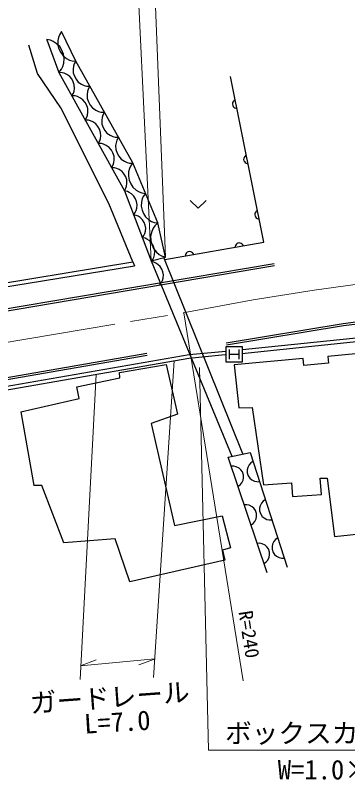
# Model space of a CAD drawing. Units: millimetres, scale not verified. Extents: x 40000 to 680000, y 20000 to 380000.
# Drawn here: x 409385 to 440558, y 240908 to 312687 of the extents above; entities that cross this region are included whole.
import ezdxf
from ezdxf.enums import TextEntityAlignment as Align

# ---------------------------------------------------------------- set-up
doc = ezdxf.new("R2010")
doc.units = ezdxf.units.MM
doc.header["$LTSCALE"] = 1000
doc.linetypes.add('CHAIN', pattern=[18.5, 12, -1.5, 3.5, -1.5])
for name, color, linetype, lineweight in [('M-BGD', 7, 'Continuous', 25), ('M-BMK', 2, 'CHAIN', 13), ('M-STR-HTXT', 7, 'Continuous', 13), ('M-STR-STRC', 7, 'Continuous', 25)]:
    doc.layers.add(name, color=color, linetype=linetype, lineweight=lineweight)
doc.styles.add('ＭＳ ゴシック', font='')
doc.styles.get('ＭＳ ゴシック').set_extended_font_data('MS Gothic')

msp = doc.modelspace()

# ---------------------------------------------------------------- linework, layer by layer
at = {"layer": 'M-BGD'}
for p, q in [((413530, 310856), (413443, 310608)), ((413729, 311158), (413530, 310856)), ((415058, 308393), (413729, 311158)), ((412694, 310341), (412315, 310410)), ((412329, 310374), (413478, 307321)), ((412949, 310225), (412694, 310341)), ((413227, 310048), (412949, 310225)), ((413383, 310304), (413376, 309888)), ((413443, 310608), (413383, 310304)), ((411467, 307213), (410641, 309871)), ((413552, 309747), (413227, 310048)), ((413376, 309888), (413482, 309526)), ((413482, 309526), (413643, 309191)), ((413753, 309400), (413552, 309747)), ((413893, 309029), (413753, 309400)), ((413643, 309191), (413860, 308882)), ((413860, 308882), (414189, 308627)), ((413971, 308635), (413893, 309029)), ((413832, 307878), (413925, 308195)), ((413925, 308195), (413971, 308635)), ((414189, 308627), (414464, 308484)), ((414464, 308484), (414712, 308397)), ((414712, 308397), (415072, 308364)), ((414901, 308120), (414839, 307899)), ((415058, 308393), (414901, 308120)), ((420409, 298824), (415058, 308393)), ((413478, 307321), (413717, 307623)), ((413478, 307321), (419619, 296189)), ((413776, 307299), (413484, 307309)), ((413717, 307623), (413832, 307878)), ((413980, 307240), (413776, 307299)), ((414208, 307137), (413980, 307240)), ((414839, 307899), (414803, 307632)), ((414803, 307632), (414820, 307270)), ((414820, 307270), (414931, 306961)), ((413657, 303990), (411467, 307213)), ((414484, 306947), (414208, 307137)), ((414673, 306708), (414484, 306947)), ((414817, 306445), (414673, 306708)), ((414931, 306961), (415089, 306678)), ((415089, 306678), (415294, 306422)), ((432706, 291370), (429570, 306951)), ((414919, 306159), (414817, 306445)), ((414897, 305576), (414932, 305824)), ((414932, 305824), (414919, 306159)), ((415294, 306422), (415594, 306218)), ((415594, 306218), (415840, 306108)), ((415840, 306108), (416061, 306046)), ((416061, 306046), (416376, 306036)), ((416376, 306036), (416213, 305753)), ((414692, 305120), (414838, 305372)), ((414995, 305109), (414692, 305120)), ((414838, 305372), (414897, 305576)), ((415207, 305048), (414995, 305109)), ((416149, 305525), (416111, 305247)), ((416111, 305247), (416129, 304872)), ((416213, 305753), (416149, 305525)), ((415444, 304941), (415207, 305048)), ((415731, 304743), (415444, 304941)), ((415928, 304495), (415731, 304743)), ((416078, 304222), (415928, 304495)), ((416129, 304872), (416244, 304551)), ((416244, 304551), (416408, 304258)), ((429763, 304451), (429751, 304350)), ((429751, 304350), (429776, 304225)), ((429795, 304539), (429763, 304451)), ((429857, 304633), (429795, 304539)), ((429926, 304696), (429857, 304633)), ((430014, 304746), (429926, 304696)), ((418146, 295012), (413657, 303990)), ((416183, 303924), (416078, 304222)), ((416198, 303575), (416183, 303924)), ((416408, 304258), (416621, 303992)), ((416621, 303992), (416931, 303781)), ((416931, 303781), (417187, 303667)), ((417187, 303667), (417416, 303603)), ((429776, 304225), (429826, 304137)), ((429826, 304137), (429889, 304068)), ((429889, 304068), (429984, 304006)), ((429984, 304006), (430071, 303974)), ((430071, 303974), (430172, 303962)), ((415948, 302843), (416100, 303106)), ((416100, 303106), (416161, 303318)), ((416161, 303318), (416198, 303575)), ((417416, 303603), (417742, 303593)), ((417523, 303099), (417487, 302831)), ((417586, 303319), (417523, 303099)), ((417742, 303593), (417586, 303319)), ((416239, 302833), (415948, 302843)), ((416443, 302774), (416239, 302833)), ((416671, 302671), (416443, 302774)), ((416947, 302481), (416671, 302671)), ((417136, 302243), (416947, 302481)), ((417281, 301980), (417136, 302243)), ((417487, 302831), (417504, 302469)), ((417504, 302469), (417615, 302160)), ((417382, 301693), (417281, 301980)), ((417395, 301358), (417382, 301693)), ((417615, 302160), (417773, 301878)), ((417773, 301878), (417978, 301621)), ((417978, 301621), (418278, 301417)), ((417155, 300654), (417302, 300906)), ((417302, 300906), (417361, 301110)), ((417361, 301110), (417395, 301358)), ((418278, 301417), (418525, 301308)), ((418525, 301308), (418745, 301246)), ((418745, 301246), (419060, 301236)), ((418898, 300953), (418833, 300724)), ((419060, 301236), (418898, 300953)), ((417458, 300643), (417155, 300654)), ((417670, 300582), (417458, 300643)), ((417907, 300475), (417670, 300582)), ((418195, 300278), (417907, 300475)), ((418391, 300029), (418195, 300278)), ((418833, 300724), (418796, 300447)), ((418796, 300447), (418813, 300071)), ((418813, 300071), (418928, 299751)), ((418542, 299756), (418391, 300029)), ((418647, 299458), (418542, 299756)), ((418661, 299109), (418647, 299458)), ((418928, 299751), (419092, 299457)), ((419092, 299457), (419305, 299191)), ((430840, 299345), (430808, 299257)), ((430902, 299439), (430840, 299345)), ((430971, 299502), (430902, 299439)), ((431059, 299553), (430971, 299502)), ((418411, 298378), (418563, 298640)), ((418563, 298640), (418625, 298852)), ((418625, 298852), (418661, 299109)), ((419305, 299191), (419616, 298980)), ((419616, 298980), (419872, 298867)), ((419872, 298867), (420100, 298802)), ((420100, 298802), (420427, 298792)), ((420409, 298824), (420193, 298534)), ((422743, 293186), (420409, 298824)), ((430808, 299257), (430796, 299157)), ((430796, 299157), (430821, 299031)), ((430821, 299031), (430872, 298944)), ((430872, 298944), (430934, 298875)), ((430934, 298875), (431029, 298812)), ((431029, 298812), (431117, 298781)), ((431117, 298781), (431217, 298768)), ((418702, 298367), (418411, 298378)), ((418906, 298308), (418702, 298367)), ((419134, 298206), (418906, 298308)), ((419410, 298015), (419134, 298206)), ((419599, 297777), (419410, 298015)), ((420016, 297990), (419986, 297575)), ((420093, 298291), (420016, 297990)), ((420193, 298534), (420093, 298291)), ((419744, 297514), (419599, 297777)), ((419845, 297227), (419744, 297514)), ((419859, 296892), (419845, 297227)), ((419986, 297575), (420071, 297208)), ((420071, 297208), (420213, 296864)), ((419765, 296441), (419824, 296645)), ((419824, 296645), (419859, 296892)), ((420213, 296864), (420413, 296544)), ((420413, 296544), (420727, 296272)), ((419892, 296144), (419616, 296195)), ((419619, 296189), (419765, 296441)), ((419619, 296189), (422132, 289631)), ((420077, 296060), (419892, 296144)), ((420280, 295932), (420077, 296060)), ((420516, 295713), (420280, 295932)), ((420727, 296272), (420994, 296114)), ((420994, 296114), (421237, 296013)), ((421237, 296013), (421595, 295960)), ((421595, 295960), (421386, 295679)), ((420663, 295460), (420516, 295713)), ((420764, 295191), (420663, 295460)), ((420821, 294904), (420764, 295191)), ((421214, 295153), (421186, 294751)), ((421289, 295443), (421214, 295153)), ((421386, 295679), (421289, 295443)), ((425790, 295305), (426540, 294585)), ((426540, 294585), (427290, 295305)), ((420396, 289545), (418146, 295012)), ((420637, 294168), (420721, 294354)), ((420721, 294354), (420788, 294584)), ((420788, 294584), (420821, 294904)), ((421186, 294751), (421268, 294396)), ((421268, 294396), (421406, 294063)), ((432016, 294309), (431948, 294246)), ((432104, 294359), (432016, 294309)), ((420463, 293949), (420637, 294168)), ((420727, 293901), (420463, 293949)), ((420904, 293820), (420727, 293901)), ((421098, 293697), (420904, 293820)), ((421325, 293487), (421098, 293697)), ((421406, 294063), (421599, 293754)), ((421599, 293754), (421903, 293490)), ((431854, 294064), (431841, 293963)), ((431841, 293963), (431866, 293838)), ((431885, 294152), (431854, 294064)), ((431866, 293838), (431917, 293750)), ((431948, 294246), (431885, 294152)), ((431917, 293750), (431980, 293681)), ((431980, 293681), (432074, 293618)), ((432074, 293618), (432162, 293587)), ((432162, 293587), (432262, 293575)), ((421465, 293245), (421325, 293487)), ((421563, 292987), (421465, 293245)), ((421617, 292712), (421563, 292987)), ((421903, 293490), (422161, 293337)), ((422161, 293337), (422396, 293239)), ((422464, 292920), (422315, 292684)), ((422396, 293239), (422742, 293188)), ((422743, 293186), (422464, 292920)), ((423461, 289990), (422743, 293186)), ((421440, 292007), (421521, 292184)), ((421521, 292184), (421585, 292405)), ((421585, 292405), (421617, 292712)), ((422179, 292383), (422073, 291953)), ((422315, 292684), (422179, 292383)), ((421274, 291796), (421440, 292007)), ((421549, 291746), (421274, 291796)), ((421735, 291662), (421549, 291746)), ((421937, 291533), (421735, 291662)), ((422173, 291315), (421937, 291533)), ((422073, 291953), (422095, 291552)), ((422095, 291552), (422182, 291166)), ((422320, 291062), (422173, 291315)), ((422182, 291166), (422333, 290794)), ((422422, 290793), (422320, 291062)), ((422333, 290794), (422613, 290451)), ((422478, 290506), (422422, 290793)), ((423402, 289753), (432706, 291370)), ((430001, 290997), (429986, 290897)), ((430034, 291084), (430001, 290997)), ((430099, 291177), (430034, 291084)), ((430170, 291238), (430099, 291177)), ((430259, 291286), (430170, 291238)), ((430385, 291308), (430259, 291286)), ((430485, 291293), (430385, 291308)), ((430572, 291259), (430485, 291293)), ((430665, 291194), (430572, 291259)), ((430726, 291123), (430665, 291194)), ((430774, 291034), (430726, 291123)), ((422132, 289631), (423461, 289990)), ((422378, 289956), (422445, 290186)), ((422445, 290186), (422478, 290506)), ((422613, 290451), (422864, 290237)), ((422864, 290237), (423101, 290087)), ((423101, 290087), (423466, 289966)), ((425349, 290189), (425334, 290089)), ((425382, 290276), (425349, 290189)), ((425447, 290369), (425382, 290276)), ((425518, 290430), (425447, 290369)), ((425607, 290478), (425518, 290430)), ((425733, 290499), (425607, 290478)), ((425833, 290484), (425733, 290499)), ((425920, 290451), (425833, 290484)), ((426013, 290386), (425920, 290451)), ((426074, 290315), (426013, 290386)), ((426122, 290226), (426074, 290315)), ((386721, 283936), (420396, 289545)), ((420396, 289545), (420556, 289157)), ((422120, 289551), (422294, 289770)), ((422384, 289503), (422120, 289551)), ((422132, 289631), (429686, 271274)), ((422294, 289770), (422378, 289956)), ((422562, 289422), (422384, 289503)), ((422756, 289299), (422562, 289422)), ((422982, 289089), (422756, 289299)), ((430735, 271498), (423322, 289952)), ((368798, 280677), (420556, 289157)), ((423123, 288847), (422982, 289089)), ((423220, 288589), (423123, 288847)), ((423274, 288314), (423220, 288589)), ((423178, 287786), (423242, 288007)), ((423242, 288007), (423274, 288314)), ((422931, 287398), (423098, 287609)), ((423098, 287609), (423178, 287786)), ((430683, 281296), (460358, 284390)), ((460097, 283953), (430639, 280912)), ((429149, 280101), (429149, 281601)), ((429149, 281601), (430649, 281601)), ((430649, 281601), (430649, 280101)), ((446773, 281420), (438701, 280653)), ((402445, 276783), (425695, 280841)), ((429063, 280809), (425662, 280471)), ((425695, 280841), (429144, 281151)), ((429449, 281301), (429449, 280401)), ((429449, 280851), (430349, 280851)), ((430349, 281301), (430349, 280401)), ((425662, 280471), (402561, 276411)), ((430649, 280101), (429149, 280101)), ((436368, 280468), (429923, 279855)), ((436429, 279793), (436368, 280468)), ((438762, 280008), (436429, 279793)), ((438701, 280653), (438762, 280008)), ((419156, 279154), (423538, 279905)), ((423538, 279905), (424602, 275241)), ((429923, 279855), (430352, 275834)), ((415150, 277808), (419187, 278653)), ((419187, 278653), (419156, 279154)), ((415369, 276712), (415150, 277808)), ((409891, 275460), (415369, 276712)), ((430352, 275834), (431611, 275865)), ((431611, 275865), (432656, 268597)), ((409891, 275460), (411131, 268537)), ((424602, 275241), (422129, 274365)), ((422129, 274365), (424321, 264787)), ((429341, 271200), (431404, 271642)), ((431404, 271642), (434890, 260863)), ((433000, 260347), (429341, 271200)), ((431473, 270647), (431320, 270471)), ((431677, 270797), (431473, 270647)), ((429885, 270339), (429632, 270339)), ((430112, 270290), (429885, 270339)), ((430366, 270164), (430112, 270290)), ((430543, 270013), (430366, 270164)), ((430696, 269811), (430543, 270013)), ((431139, 269992), (431136, 269739)), ((431191, 270219), (431139, 269992)), ((431320, 270471), (431191, 270219)), ((430798, 269508), (430696, 269811)), ((430749, 269027), (430799, 269255)), ((430799, 269255), (430798, 269508)), ((431136, 269739), (431235, 269434)), ((431235, 269434), (431385, 269231)), ((431385, 269231), (431561, 269077)), ((438107, 267689), (437984, 269235)), ((437984, 269235), (438647, 269235)), ((438647, 269235), (439335, 263735)), ((411875, 268537), (411131, 268537)), ((413948, 263138), (411875, 268537)), ((430270, 268443), (430472, 268596)), ((430472, 268596), (430624, 268773)), ((430624, 268773), (430749, 269027)), ((431561, 269077), (431812, 268949)), ((431812, 268949), (432040, 268896)), ((432040, 268896), (432293, 268894)), ((432656, 268597), (435283, 268793)), ((435283, 268793), (435382, 267492)), ((432636, 267054), (432482, 266878)), ((432839, 267204), (432636, 267054)), ((435382, 267492), (438107, 267689)), ((431104, 266722), (430851, 266721)), ((431332, 266672), (431104, 266722)), ((431585, 266546), (431332, 266672)), ((431763, 266395), (431585, 266546)), ((431915, 266193), (431763, 266395)), ((432301, 266399), (432299, 266146)), ((432354, 266626), (432301, 266399)), ((432482, 266878), (432354, 266626)), ((424321, 264787), (428777, 265681)), ((428777, 265681), (429559, 262668)), ((432018, 265890), (431915, 266193)), ((431969, 265409), (432019, 265637)), ((432019, 265637), (432018, 265890)), ((432299, 266146), (432397, 265841)), ((432397, 265841), (432547, 265638)), ((432547, 265638), (432723, 265484)), ((431490, 264826), (431692, 264978)), ((431692, 264978), (431843, 265156)), ((431843, 265156), (431969, 265409)), ((432723, 265484), (432975, 265356)), ((432975, 265356), (433202, 265303)), ((433202, 265303), (433455, 265301)), ((439335, 263735), (445269, 264425)), ((418761, 263529), (413948, 263138)), ((420130, 259499), (418761, 263529)), ((433798, 263461), (433644, 263285)), ((434002, 263611), (433798, 263461)), ((432324, 263104), (432071, 263103)), ((432551, 263054), (432324, 263104)), ((432805, 262929), (432551, 263054)), ((432982, 262778), (432805, 262929)), ((433135, 262576), (432982, 262778)), ((433463, 262806), (433461, 262553)), ((433516, 263033), (433463, 262806)), ((433644, 263285), (433516, 263033)), ((429559, 262668), (428816, 262473)), ((428816, 262473), (429051, 261534)), ((433237, 262272), (433135, 262576)), ((433188, 261792), (433238, 262019)), ((433238, 262019), (433237, 262272)), ((433461, 262553), (433559, 262248)), ((433559, 262248), (433709, 262045)), ((433709, 262045), (433885, 261891)), ((429051, 261534), (420130, 259499)), ((432709, 261208), (432911, 261361)), ((432911, 261361), (433063, 261538)), ((433063, 261538), (433188, 261792)), ((433885, 261891), (434137, 261763)), ((434137, 261763), (434364, 261710)), ((434364, 261710), (434617, 261708))]:
    msp.add_line(p, q, dxfattribs=at)
at = {"layer": 'M-BMK'}
for p, q in [((437421, 286880), (442165, 287547)), ((431702, 285960), (437421, 286880)), ((425143, 284747), (431702, 285960)), ((370384, 275599), (425143, 284747))]:
    msp.add_line(p, q, dxfattribs=at)
at = {"layer": 'M-STR-HTXT'}
for p, q in [((423461, 289990), (422146, 322826)), ((420551, 322287), (422132, 289631)), ((430745, 250182), (425180, 284754)), ((422350, 250501), (424297, 280231)), ((426651, 279603), (427492, 243676)), ((416967, 278943), (415453, 250328)), ((422465, 252259), (415510, 251596)), ((415510, 251596), (416964, 252157)), ((422433, 252237), (420978, 251681)), ((427492, 243676), (461647, 243676))]:
    msp.add_line(p, q, dxfattribs=at)
at = {"layer": 'M-STR-STRC'}
for p, q in [((369156, 278470), (433675, 289384)), ((369189, 278272), (433708, 289187)), ((446836, 284576), (440132, 283715)), ((446859, 284377), (440161, 283517)), ((440132, 283715), (429168, 281899)), ((440161, 283517), (429201, 281701)), ((421720, 280933), (370195, 272002)), ((421754, 280736), (370229, 271805))]:
    msp.add_line(p, q, dxfattribs=at)

# ---------------------------------------------------------------- texts
at = {"layer": 'M-STR-HTXT', "style": 'ＭＳ ゴシック'}
for s, height, rotation, p in [('R=240', 1320, 278.8, (431312, 254559)), ('ガードレール', 1833, 4.2, (418242, 248633)), ('L=7.0 ', 1833, 3.5, (419570, 246371))]:
    msp.add_text(s, height=height, rotation=rotation, dxfattribs=at).set_placement(p, align=Align.MIDDLE_CENTER)
for s, p in [('ボックスカルバート\u3000L=21.0', (445304, 245277)), ('W=1.0×1.0 H=1.0', (443976, 241854))]:
    msp.add_text(s, height=1833, dxfattribs=at).set_placement(p, align=Align.MIDDLE_CENTER)

doc.saveas('drawing.dxf')
